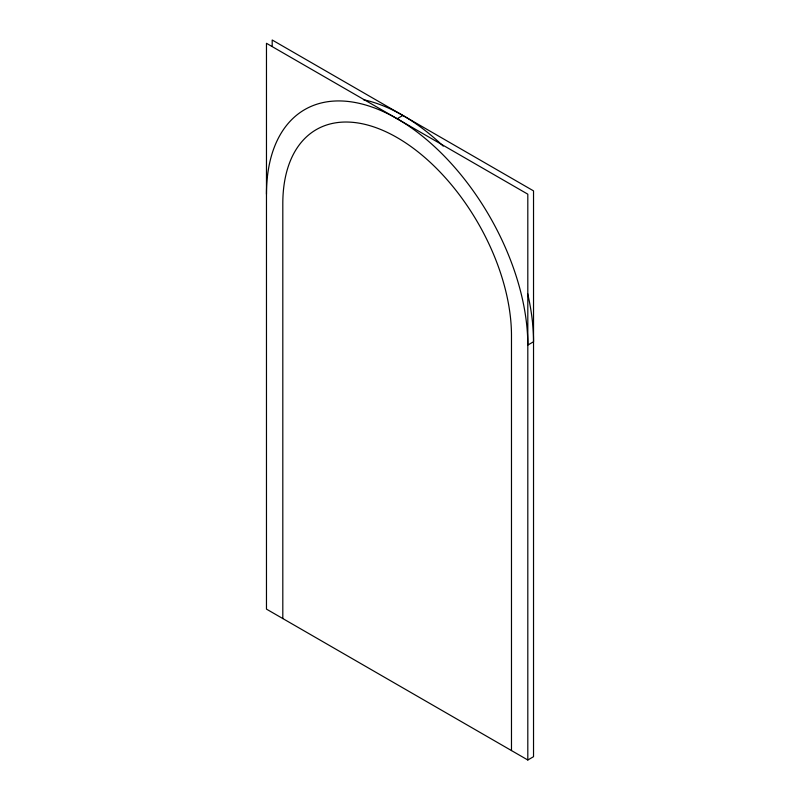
<?xml version="1.0" encoding="UTF-8"?>
<svg xmlns="http://www.w3.org/2000/svg" width="800" height="800" viewBox="0 0 800 800"><rect width="100%" height="100%" fill="white"/><g stroke="black" fill="none" stroke-linecap="round" stroke-linejoin="round"><path stroke-width="1.2" d="M266.47 194.19A184.79 106.69 60 0 1 397.14 118.74L402.86 115.44M527.81 760L527.81 194.18L266.47 43.3L266.47 609.12L527.81 760L533.53 756.7L533.53 190.88L272.19 40L272.19 46.25M511.48 750.57L511.48 335.64A161.69 93.36 60 0 0 397.14 137.6A161.69 93.36 60 0 0 282.81 203.62L282.81 618.55M397.14 118.74A184.79 106.69 60 0 1 527.81 345.07L533.53 341.77A184.79 106.69 60 0 0 527.63 293.54M363.46 99.72A184.79 106.69 60 0 1 443.24 146.14"/></g></svg>
